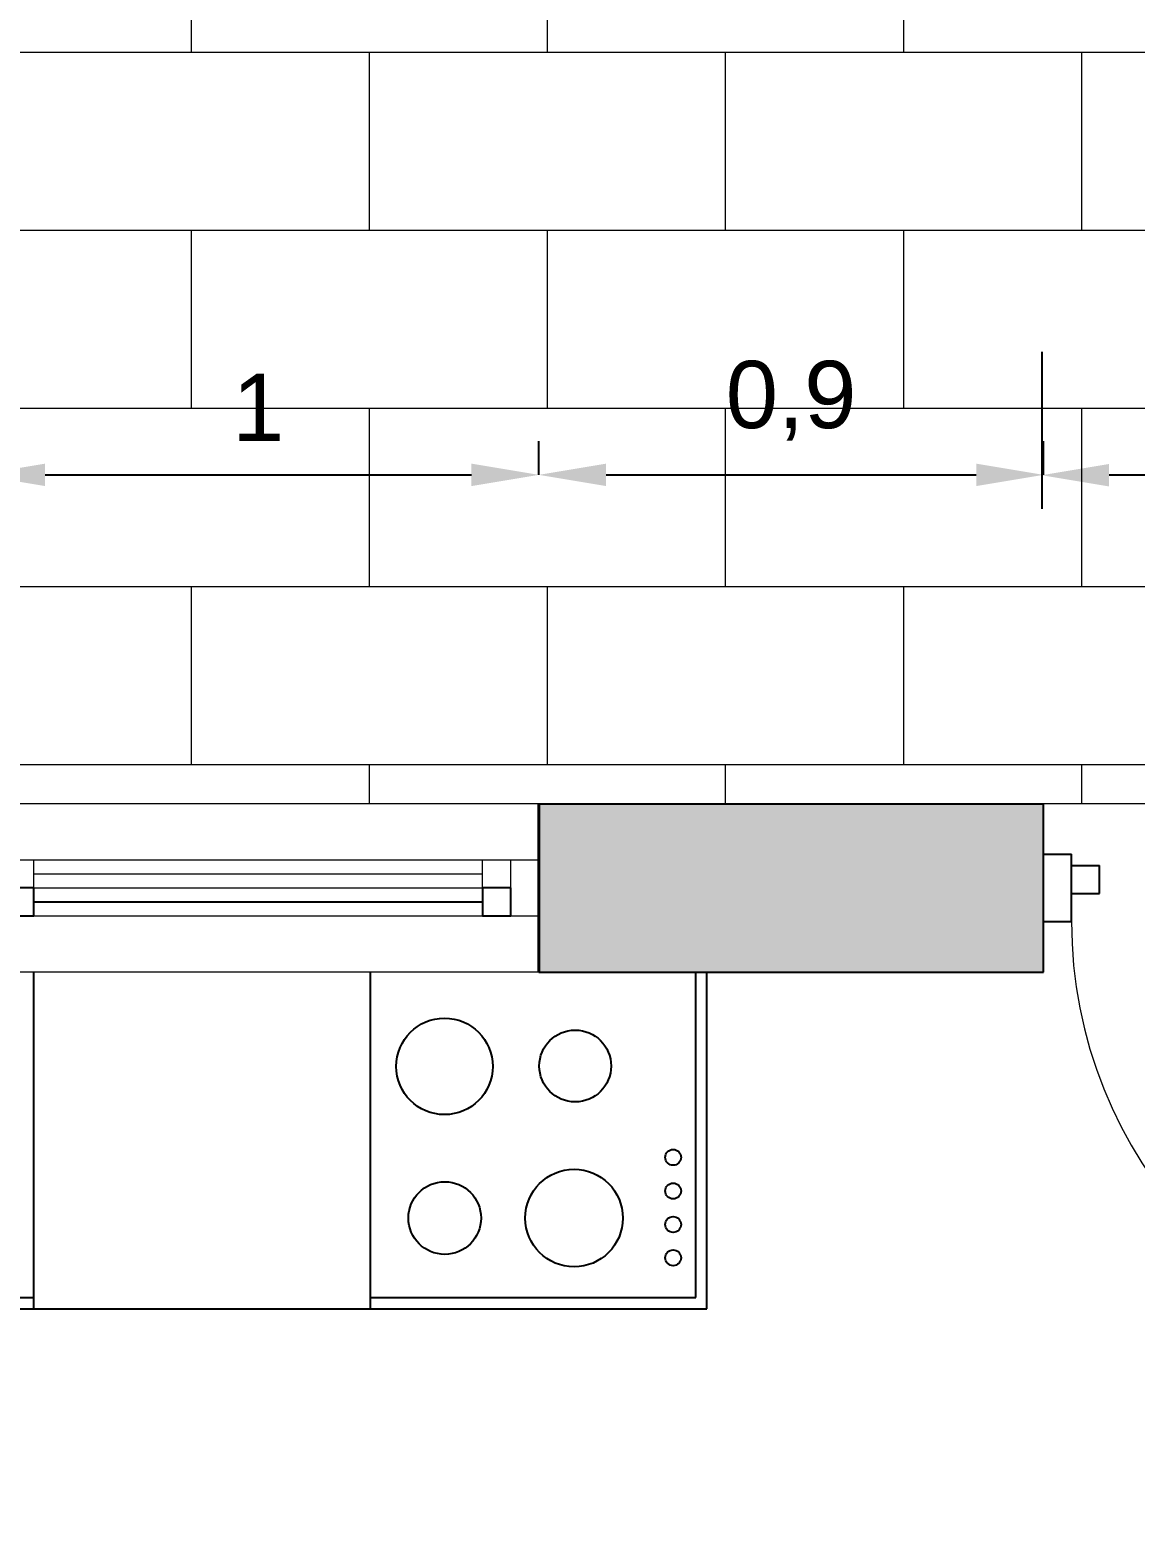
# Model space of a CAD drawing. Header units: millimetres. Extents: x 2491 to 2548.8, y 1338.3 to 1412.1.
# Drawn here: x 2520.545 to 2522.516, y 1400.506 to 1403.152 of the extents above; entities that cross this region are included whole.
import ezdxf

# ---------------------------------------------------------------- set-up
doc = ezdxf.new("R2010")
doc.units = ezdxf.units.MM
doc.header["$PDMODE"] = 35
for name, color, linetype, lineweight in [('ARREDI attrezzature - furniture', 175, 'Continuous', 9), ('MURATURA sezioni - section wall', 7, 'Continuous', 40), ('MURATURE tratteggi - wall hatch', 252, 'Continuous', 18), ('PAVIMENTAZIONE - flooring', 250, 'Continuous', 5), ('PORTE finestre - doors windows', 252, 'Continuous', 5), ('PROIEZIONI - projections', 145, 'Continuous', 13), ('PROIEZIONI finissime - fine lines', 251, 'Continuous', 9), ('SEZIONI medie - small section', 2, 'Continuous', 25)]:
    doc.layers.add(name, color=color, linetype=linetype, lineweight=lineweight)
doc.layers.add('QUOTE - dimension', color=251, linetype='Continuous')
doc.layers.add('VETRATE sezioni - windows sections', color=171, linetype='Continuous')
doc.styles.get("Standard").update_dxf_attribs({"font": 'arial.ttf'})
doc.dimstyles.new('ISO-25', dxfattribs={"dimtxt": 0.12, "dimasz": 0.12, "dimexe": 0.06, "dimexo": 0, "dimgap": 0.06, "dimtad": 1, "dimtxsty": 'Standard', "dimcen": 0.12, "dimadec": 0, "dimazin": 0, "dimtfac": 1, "dimtmove": 0, "dimatfit": 3, "dimfxl": 0, "dimarcsym": 0})

# ---------------------------------------------------------------- blocks, each defined once
blk = doc.blocks.new('*D38')
at = {"layer": 'DefPoints', "color": 0}
for p in [(2522.3492, 1402.5778), (2523.2492, 1402.5778), (2522.3492, 1402.3579)]:
    blk.add_point(p, dxfattribs=at)
at = {"layer": 'QUOTE - dimension', "color": 0, "lineweight": -2}
for p, q in [((2522.3492, 1402.5778), (2522.3492, 1402.2979)), ((2523.2492, 1402.5778), (2523.2492, 1402.2979)), ((2523.1292, 1402.3579), (2522.4692, 1402.3579))]:
    blk.add_line(p, q, dxfattribs=at)
at = {"layer": 'QUOTE - dimension', "color": 0}
for points in [[(2522.4692, 1402.3779), (2522.4692, 1402.3379), (2522.3492, 1402.3579)], [(2523.1292, 1402.3779), (2523.1292, 1402.3379), (2523.2492, 1402.3579)]]:
    blk.add_solid(points, dxfattribs=at)
at = {"layer": 'QUOTE - dimension', "color": 0, "insert": (2522.7992, 1402.49), "char_height": 0.12, "attachment_point": 5}
blk.add_mtext('0,9', dxfattribs=at)
blk = doc.blocks.new('*D85')
at = {"layer": 'DefPoints', "color": 0}
for p in [(2520.4524, 1402.3585), (2521.4524, 1402.3585), (2521.4524, 1402.3585)]:
    blk.add_point(p, dxfattribs=at)
at = {"layer": 'QUOTE - dimension', "color": 0, "lineweight": -2}
for p, q in [((2520.4524, 1402.3585), (2520.4524, 1402.4185)), ((2521.4524, 1402.3585), (2521.4524, 1402.4185)), ((2520.5724, 1402.3585), (2521.3324, 1402.3585))]:
    blk.add_line(p, q, dxfattribs=at)
at = {"layer": 'QUOTE - dimension', "color": 0}
for points in [[(2520.5724, 1402.3785), (2520.5724, 1402.3385), (2520.4524, 1402.3585)], [(2521.3324, 1402.3785), (2521.3324, 1402.3385), (2521.4524, 1402.3585)]]:
    blk.add_solid(points, dxfattribs=at)
at = {"layer": 'QUOTE - dimension', "color": 0, "insert": (2520.9524, 1402.4787), "char_height": 0.12, "attachment_point": 5}
blk.add_mtext('1', dxfattribs=at)
blk = doc.blocks.new('*D86')
at = {"layer": 'DefPoints', "color": 0}
for p in [(2521.4524, 1402.3585), (2522.3524, 1402.3585), (2522.3524, 1402.3585)]:
    blk.add_point(p, dxfattribs=at)
at = {"layer": 'QUOTE - dimension', "color": 0, "lineweight": -2}
for p, q in [((2521.4524, 1402.3585), (2521.4524, 1402.4185)), ((2522.3524, 1402.3585), (2522.3524, 1402.4185)), ((2521.5724, 1402.3585), (2522.2324, 1402.3585))]:
    blk.add_line(p, q, dxfattribs=at)
at = {"layer": 'QUOTE - dimension', "color": 0}
for points in [[(2521.5724, 1402.3785), (2521.5724, 1402.3385), (2521.4524, 1402.3585)], [(2522.2324, 1402.3785), (2522.2324, 1402.3385), (2522.3524, 1402.3585)]]:
    blk.add_solid(points, dxfattribs=at)
at = {"layer": 'QUOTE - dimension', "color": 0, "insert": (2521.9024, 1402.4906), "char_height": 0.12, "attachment_point": 5}
blk.add_mtext('0,9', dxfattribs=at)

msp = doc.modelspace()

# ---------------------------------------------------------------- hatches: boundary and pattern name
at = {"layer": 'MURATURE tratteggi - wall hatch'}
h = msp.add_hatch(color=256, dxfattribs=at)
h.dxf.hatch_style = 1
h.paths.add_polyline_path([(2515.2024, 1401.7722), (2513.7024, 1401.7722), (2513.7024, 1399.9722), (2514.0024, 1399.9722), (2514.0024, 1401.4722), (2515.2024, 1401.4722)])
h.paths.add_polyline_path([(2514.0024, 1398.4722), (2513.7024, 1398.4722), (2513.7024, 1394.8222), (2514.0024, 1394.8222)])
h.paths.add_polyline_path([(2518.8024, 1392.7722), (2519.6524, 1392.7722), (2519.6524, 1393.0722), (2518.6524, 1393.0722), (2518.6524, 1393.3412), (2518.5024, 1393.3412), (2518.5024, 1393.0722), (2518.5024, 1392.0722), (2514.0024, 1392.0722), (2514.0024, 1392.9222), (2513.7024, 1392.9222), (2513.7024, 1391.7722), (2518.8024, 1391.7722)])
h.paths.add_polyline_path([(2521.5024, 1393.0722), (2520.6524, 1393.0722), (2520.6524, 1392.7722), (2521.2024, 1392.7722), (2521.2024, 1392.7222), (2521.5024, 1392.7222)])
h.paths.add_polyline_path([(2521.6524, 1392.0722), (2521.5024, 1392.0722), (2521.5024, 1392.1222), (2521.2024, 1392.1222), (2521.2024, 1391.7722), (2521.6524, 1391.7722)])
h.paths.add_polyline_path([(2526.7024, 1396.4722), (2526.4024, 1396.4722), (2526.4024, 1395.2722), (2523.5524, 1395.2722), (2523.5524, 1395.6222), (2523.5374, 1395.6222), (2523.4024, 1395.6222), (2523.4024, 1395.2722), (2522.5424, 1395.2722), (2522.5424, 1395.1222), (2526.4024, 1395.1222), (2526.4024, 1392.0722), (2525.1524, 1392.0722), (2525.1524, 1391.7722), (2526.7024, 1391.7722)])
h.paths.add_polyline_path([(2526.7024, 1401.7722), (2525.8024, 1401.7722), (2525.8024, 1401.4722), (2526.4024, 1401.4722), (2526.4024, 1399.1222), (2523.5524, 1399.1222), (2523.5524, 1399.3222), (2523.4024, 1399.3222), (2523.4024, 1398.9722), (2523.4024, 1397.4222), (2522.7024, 1397.4222), (2522.7024, 1397.2722), (2523.4024, 1397.2722), (2523.4024, 1396.5222), (2523.4174, 1396.5222), (2523.5524, 1396.5222), (2523.5524, 1398.9722), (2526.4024, 1398.9722), (2526.4024, 1397.9722), (2526.7024, 1397.9722)])
h.paths.add_polyline_path([(2524.1524, 1401.7722), (2523.2524, 1401.7722), (2523.2524, 1401.4722), (2523.4024, 1401.4722), (2523.4024, 1400.2222), (2523.5524, 1400.2222), (2523.5524, 1401.4722), (2524.1524, 1401.4722)], flags=17)
h.paths.add_polyline_path([(2522.3524, 1401.7722), (2521.4524, 1401.7722), (2521.4524, 1401.4722), (2522.3524, 1401.4722)])
h.paths.add_polyline_path([(2520.4524, 1401.7722), (2520.0524, 1401.7722), (2520.0524, 1401.4722), (2520.4524, 1401.4722)])
h.paths.add_polyline_path([(2518.6524, 1398.5119), (2518.5024, 1398.5119), (2518.5024, 1394.9412), (2518.6524, 1394.9412), (2518.6524, 1397.2722), (2521.6224, 1397.2722), (2521.6224, 1397.4222), (2518.6524, 1397.4222)])
h.paths.add_polyline_path([(2518.5024, 1400.4012), (2518.6524, 1400.4012), (2518.6524, 1401.4722), (2519.0524, 1401.4722), (2519.0524, 1401.7722), (2517.3024, 1401.7722), (2517.3024, 1401.4722), (2518.5024, 1401.4722)])

# ---------------------------------------------------------------- linework, layer by layer
at = {"layer": 'ARREDI attrezzature - furniture', "linetype": 'Continuous', "lineweight": -3}
for p, q in [((2520.5524, 1400.8722), (2520.5524, 1401.4722)), ((2521.1524, 1400.8722), (2521.1524, 1401.4722)), ((2521.7324, 1400.8922), (2521.7324, 1401.4722)), ((2521.7524, 1400.8722), (2521.7524, 1401.4722)), ((2519.2324, 1400.8922), (2520.5524, 1400.8922)), ((2521.1524, 1400.8922), (2521.7324, 1400.8922)), ((2519.2524, 1400.8722), (2520.5524, 1400.8722)), ((2520.5524, 1400.8722), (2521.1524, 1400.8722)), ((2521.1524, 1400.8722), (2521.7524, 1400.8722))]:
    msp.add_line(p, q, dxfattribs=at)
for centre, radius in [((2521.2845, 1401.3041), 0.086), ((2521.5175, 1401.3048), 0.064), ((2521.692, 1401.1419), 0.0141), ((2521.2848, 1401.0338), 0.0647), ((2521.5154, 1401.0338), 0.087), ((2521.692, 1401.082), 0.0141), ((2521.692, 1401.0222), 0.0141), ((2521.692, 1400.963), 0.0141)]:
    msp.add_circle(centre, radius, dxfattribs=at)
at = {"layer": 'MURATURA sezioni - section wall'}
msp.add_line((2521.4524, 1401.4722), (2521.4524, 1401.7722), dxfattribs=at)
at = {"layer": 'MURATURA sezioni - section wall', "linetype": 'Continuous', "lineweight": -3}
for p, q in [((2521.4524, 1401.7722), (2522.3524, 1401.7722)), ((2522.3524, 1401.4722), (2522.3524, 1401.7722)), ((2521.4524, 1401.4722), (2522.3524, 1401.4722))]:
    msp.add_line(p, q, dxfattribs=at)
at = {"layer": 'PAVIMENTAZIONE - flooring'}
for p, q in [((2520.8332, 1403.1122), (2520.8332, 1403.4297)), ((2521.4682, 1403.1122), (2521.4682, 1403.4297)), ((2522.1032, 1403.1122), (2522.1032, 1403.4297)), ((2517.6095, 1403.1122), (2526.7024, 1403.1122)), ((2521.1507, 1402.7947), (2521.1507, 1403.1122)), ((2521.7857, 1402.7947), (2521.7857, 1403.1122)), ((2522.4207, 1402.7947), (2522.4207, 1403.1122)), ((2513.7024, 1402.7947), (2526.7024, 1402.7947)), ((2520.8332, 1402.4772), (2520.8332, 1402.7947)), ((2521.4682, 1402.4772), (2521.4682, 1402.7947)), ((2522.1032, 1402.4772), (2522.1032, 1402.7947)), ((2513.7024, 1402.4772), (2526.7024, 1402.4772)), ((2521.1507, 1402.1597), (2521.1507, 1402.4772)), ((2521.7857, 1402.1597), (2521.7857, 1402.4772)), ((2522.4207, 1402.1597), (2522.4207, 1402.4772)), ((2513.7024, 1402.1597), (2523.7274, 1402.1597)), ((2520.8332, 1401.8422), (2520.8332, 1402.1597)), ((2521.4682, 1401.8422), (2521.4682, 1402.1597)), ((2522.1032, 1401.8422), (2522.1032, 1402.1597)), ((2513.7024, 1401.8422), (2523.7274, 1401.8422)), ((2521.1507, 1401.7722), (2521.1507, 1401.8422)), ((2521.7857, 1401.7722), (2521.7857, 1401.8422)), ((2522.4207, 1401.7722), (2522.4207, 1401.8422))]:
    msp.add_line(p, q, dxfattribs=at)
at = {"layer": 'PORTE finestre - doors windows', "color": 2, "linetype": 'Continuous', "lineweight": -3}
for p, q in [((2522.3524, 1401.6822), (2522.4024, 1401.6822)), ((2522.4024, 1401.5622), (2522.4024, 1401.6822)), ((2522.4024, 1401.6622), (2522.4524, 1401.6622)), ((2522.4524, 1401.6122), (2522.4524, 1401.6622)), ((2522.4024, 1401.6122), (2522.4524, 1401.6122)), ((2522.3524, 1401.5622), (2522.4024, 1401.5622))]:
    msp.add_line(p, q, dxfattribs=at)
at = {"layer": 'PORTE finestre - doors windows', "color": 251}
msp.add_arc((2523.2024, 1401.5622), 0.8, 179.9998, 266.0872, dxfattribs=at)
at = {"layer": 'PROIEZIONI - projections'}
for p, q in [((2521.4524, 1401.7722), (2520.4524, 1401.7722)), ((2523.2524, 1401.7722), (2522.3524, 1401.7722))]:
    msp.add_line(p, q, dxfattribs=at)
at = {"layer": 'PROIEZIONI finissime - fine lines'}
for p, q in [((2520.5024, 1401.6722), (2521.4024, 1401.6722)), ((2520.5524, 1401.6222), (2520.5524, 1401.6722)), ((2521.3524, 1401.6222), (2521.3524, 1401.6722)), ((2521.4024, 1401.5722), (2521.4024, 1401.6722)), ((2521.4024, 1401.6722), (2521.4524, 1401.6722)), ((2520.5524, 1401.6472), (2521.3524, 1401.6472)), ((2520.5024, 1401.6222), (2521.4024, 1401.6222)), ((2520.5524, 1401.5722), (2520.5524, 1401.6222)), ((2521.3524, 1401.5722), (2521.3524, 1401.6222)), ((2521.4024, 1401.5722), (2521.4024, 1401.6222)), ((2520.5024, 1401.5722), (2521.4024, 1401.5722)), ((2521.4024, 1401.5722), (2521.4524, 1401.5722)), ((2521.4524, 1401.4722), (2520.4524, 1401.4722))]:
    msp.add_line(p, q, dxfattribs=at)
at = {"layer": 'SEZIONI medie - small section'}
for points in [[(2520.5524, 1401.6222), (2520.5024, 1401.6222), (2520.5024, 1401.5722), (2520.5524, 1401.5722)], [(2521.4024, 1401.6222), (2521.3524, 1401.6222), (2521.3524, 1401.5722), (2521.4024, 1401.5722)]]:
    msp.add_lwpolyline(points, close=True, dxfattribs=at)
at = {"layer": 'VETRATE sezioni - windows sections'}
msp.add_line((2520.5524, 1401.5972), (2521.3524, 1401.5972), dxfattribs=at)

# ---------------------------------------------------------------- dimensions: what is measured, and where the dimension line sits
at = {"layer": 'QUOTE - dimension'}
for base, p1, p2, picture, middle in [((2522.3492, 1402.3579), (2523.2492, 1402.5778), (2522.3492, 1402.5778), '*D38', (2522.7992, 1402.49)), ((2521.4524, 1402.3585), (2520.4524, 1402.3585), (2521.4524, 1402.3585), '*D85', (2520.9524, 1402.4787)), ((2522.3524, 1402.3585), (2521.4524, 1402.3585), (2522.3524, 1402.3585), '*D86', (2521.9024, 1402.4906))]:
    dim = msp.add_linear_dim(base=base, p1=p1, p2=p2, dimstyle='ISO-25', dxfattribs=at)
    dim.commit()
    dim.dimension.update_dxf_attribs({"geometry": picture, "text_midpoint": middle})

doc.saveas('drawing.dxf')
